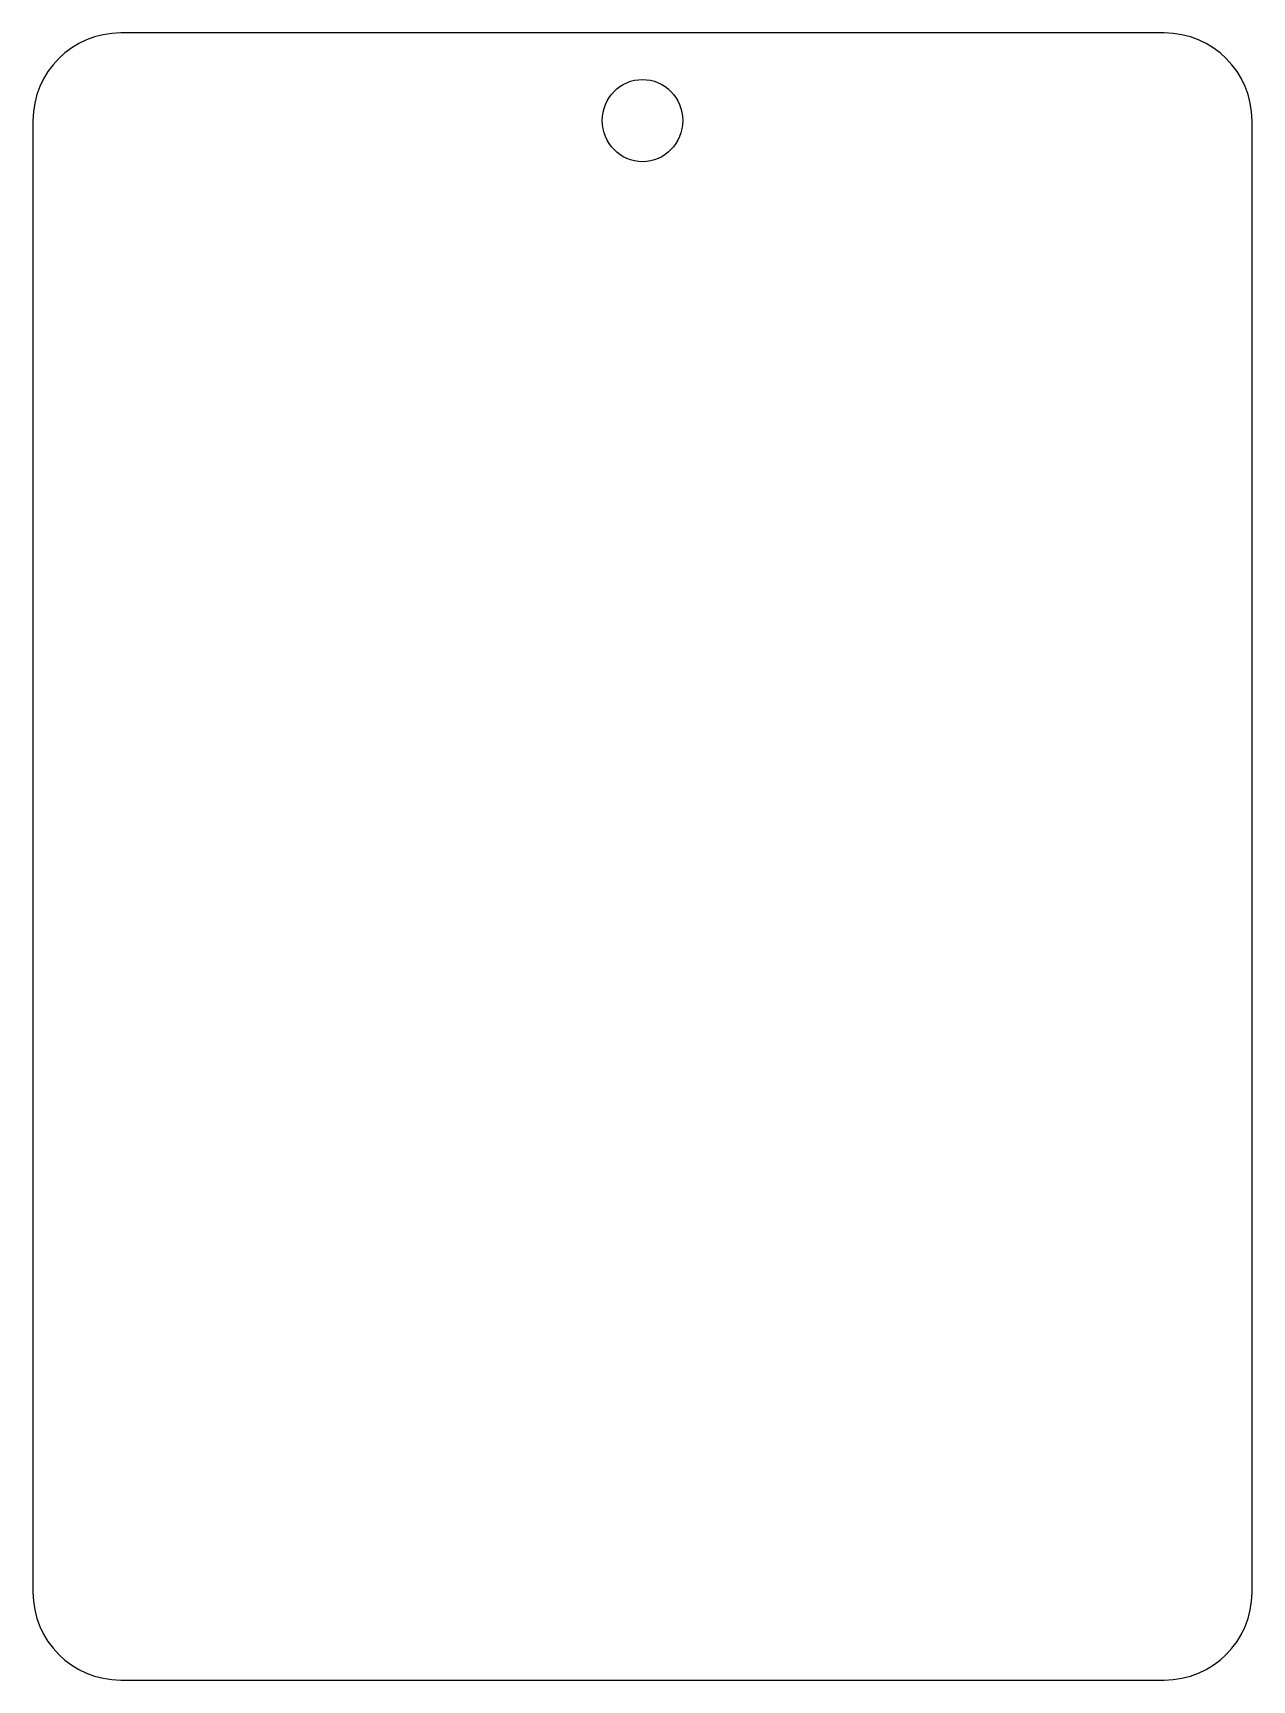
# Model space of a CAD drawing. Extents: x 1282 to 2121, y 567 to 1134.
# Drawn here: x 1701 to 2121, y 567 to 1134 of the extents above; entities that cross this region are included whole.
import ezdxf

# ---------------------------------------------------------------- set-up
doc = ezdxf.new("R2010")
doc.units = 0
doc.layers.add('H0113_Printing_0.3', color=7, linetype='CONTINUOUS')

msp = doc.modelspace()

# ---------------------------------------------------------------- linework, layer by layer
at = {"layer": 'H0113_Printing_0.3', "color": 1}
for points in [[(2090.381648, 1133.664772), (1731.552657, 1133.664772)], [(1701.353657, 1103.459772), (1701.353657, 597.190785)], [(2120.581647, 597.190785), (2120.581647, 1103.459772)], [(1731.552657, 566.985786), (2090.381648, 566.985786)]]:
    msp.add_lwpolyline(points, dxfattribs=at)
for points in [[(2090.381648, 1133.664772)], [(1910.967652, 1117.657772)]]:
    msp.add_lwpolyline(points, close=True, dxfattribs=at)
for points in [[(1731.552657, 1133.664772), (1714.873657, 1133.664772), (1701.353657, 1120.141772), (1701.353657, 1103.459772)], [(2120.581647, 1103.459772), (2120.581647, 1120.141772), (2107.060647, 1133.664772), (2090.381648, 1133.664772)], [(1897.124653, 1103.515772), (1897.124653, 1111.325772), (1903.322652, 1117.657772), (1910.967652, 1117.657772)], [(1910.967652, 1117.657772), (1918.611652, 1117.657772), (1924.810652, 1111.325772), (1924.810652, 1103.515772)], [(1910.967652, 1089.373773), (1903.322652, 1089.373773), (1897.124653, 1095.704773), (1897.124653, 1103.515772)], [(1924.810652, 1103.515772), (1924.810652, 1095.704773), (1918.611652, 1089.373773), (1910.967652, 1089.373773)], [(1701.353657, 597.190785), (1701.353657, 580.508785), (1714.873657, 566.985786), (1731.552657, 566.985786)], [(2090.381648, 566.985786), (2107.060647, 566.985786), (2120.581647, 580.508785), (2120.581647, 597.190785)]]:
    msp.add_open_spline(points, degree=3, dxfattribs=at)

doc.saveas('drawing.dxf')
